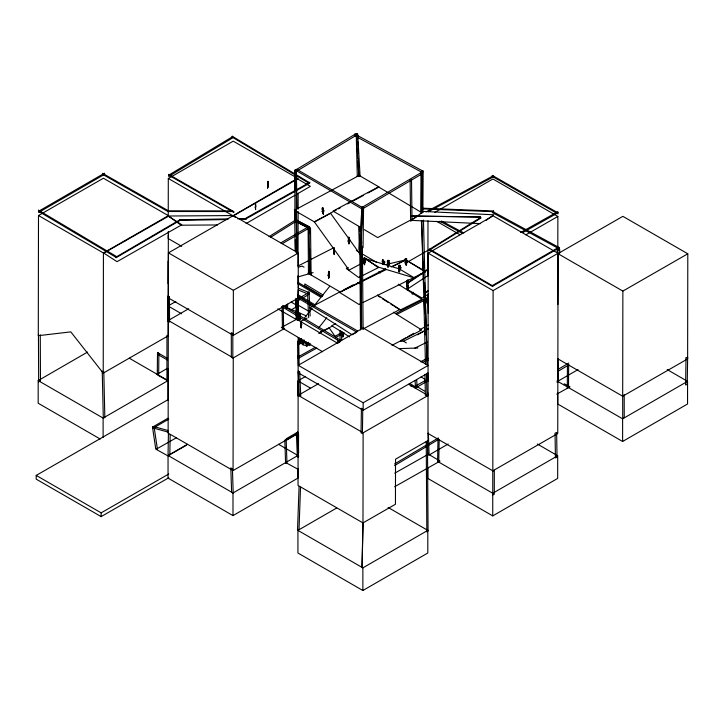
<?xml version="1.0" encoding="UTF-8"?>
<svg xmlns="http://www.w3.org/2000/svg" width="724" height="724" viewBox="0 0 724 724"><rect width="100%" height="100%" fill="white"/><g stroke="black" fill="none" stroke-linecap="round" stroke-linejoin="round"><path stroke-width="1.09" d="M166.918 380.408L166.963 335.312M168.321 381.213L168.33 368.769M296.731 299.211L296.722 318.696L298.08 319.546L298.08 316.551M298.08 315.049L298.089 297.066M168.475 399.422L36.209 475.406L36.2 479.161L101.134 516.61L168.737 477.768M38.49 215.526L103.423 252.975L168.366 215.662L103.423 178.222L38.49 215.526L38.291 335.683L70.798 331.873L103.224 373.132L168.167 335.818L168.339 231.39M101.134 516.61L101.143 512.854L168.746 474.012M103.224 373.132L103.423 252.975M168.131 283.6L168.167 261.065M168.203 235.2L168.203 238.54L181.769 246.368M168.24 216.286L168.303 178.466L233.237 141.153L298.179 178.602L233.237 215.906L168.303 178.466M168.348 296.804L168.421 252.866L233.363 215.562L298.297 253.011L298.225 298.071L233.291 335.375L169.316 298.487M233.255 357.909L168.312 320.461L168.131 433.106L233.065 470.555L233.255 357.909L284.623 328.397M233.291 335.375L233.363 290.315L298.297 253.011M297.998 283.745L298.017 275.826M298.035 265.654L298.125 211.39M298.125 209.127L298.152 193.299M298.161 337.502L298.044 485.469L362.977 522.918L395.449 504.266L395.521 459.206L427.993 440.554L428.174 253.156L493.107 215.852L558.05 253.3L557.751 433.531L492.818 470.835L427.875 433.395M302.641 341.04L302.632 344.597L306.867 345.972L306.876 342.407L303.7 341.384M362.977 522.918L363.122 432.798L428.065 395.494L408.68 384.317M298.225 372.824L363.158 410.273L363.177 402.761L428.11 365.457L363.177 328.008L298.234 365.312L363.177 402.761M420.879 211.426L420.97 174.882M420.97 173.425L420.97 171.959L422.445 172.719L422.345 212.195M427.893 275.998L427.984 220.802M492.818 470.835L493.107 290.605L558.05 253.3M557.806 253.608L557.86 216.44L492.926 178.991L434.771 212.394M557.842 304.514L557.923 253.644L622.866 216.34L687.8 253.789L687.628 358.923M559.652 253.201L559.661 249.445L556.756 247.762M557.751 358.778L622.685 396.227L622.866 291.093L687.8 253.789M297.682 455.885L297.7 452.871M297.817 434.744L297.826 433.242L298.578 434.319L298.433 456.962M342.832 337.04L343.049 334.081L342.977 336.244M421.359 213.345L421.612 171.525L423.151 170.81L422.888 212.63M342.977 332.37C342.787 337.167 342.588 331.33 343.095 334.506L342.307 334.597L342.524 333.511M267.844 183.389L267.672 187.878L267.971 184.113L267.627 186.837M168.439 432.364L168.058 454.545L169.814 455.097L170.167 434.5M267.69 185.199L267.572 185.806L268.097 181.281L267.59 188.168L267.581 186.738M362.95 522.701L362.027 567.562L363.086 523.199M286.252 308.035L286.369 304.985M287.573 307.157L287.681 304.107M298.044 284.206L298.098 282.668M299.084 486.474L297.528 530.122L299.021 529.389L300.523 487.252M296.116 306.198L296.415 299.917M297.98 294.315L298.197 289.609M298.279 288.034L298.578 281.754M322.795 211.064L323.619 211.861L322.931 209.145L322.026 208.693L322.578 211.227C324.922 213.471 322.823 207.145 322.75 210.811M334.081 252.097C334.732 260.378 333.447 244.884 334.398 252.124L334.398 252.124M333.99 250.07L334.126 247.852L334.425 252.45L334.099 250.766M299.763 316.216L299.962 314.976L300.207 316.732M348.751 240.413L349.086 238.929L349.773 239.888L349.104 243.545L348.651 241.979L349.004 240.06L349.448 240.495L349.457 241.563L348.525 240.821L348.28 238.16L349.058 238.667L349.402 241.554L348.778 240.703M422.581 172.701L422.698 171L354.724 134.003M255.536 207.037L255.436 203.797L255.717 207.109M267.826 183.444L267.799 185.263M427.866 303.6L428.21 300.913M334.017 249.427L334.171 247.988L334.054 252.567L334.198 250.015M301.175 324.479L301.356 327.565L301.175 324.479C300.885 320.642 302.379 327.203 301.157 324.696M152.818 428.309L153.036 426.825L168.049 418.201M300.107 317.601L299.863 319.908L299.836 316.641L300.161 317.501M298.415 358.108L298.695 356.335L297.908 355.882M383.186 264.405L383.331 262.414L384.182 262.559L384.064 264.64M342.923 333.167L342.823 336.751L342.533 333.583M299.383 316.732L299.537 318.08L300.053 316.669L300.026 317.718L299.528 317.012M309.8 343.23L308.958 344.769L309.791 345.538L310.623 344M304.632 317.755L312.098 308.397M314.578 305.284L329.501 286.568M318.714 327.845L326.796 317.709M308.379 342.289L306.732 343.71L303.673 341.583L303.166 344.877L299.926 342.325L300.406 339.013L302.84 340.932M301.41 338.633L299.754 340.045L303.356 341.285L304.189 340.579M426.029 299.709L427.386 298.614M307.646 342.832L306.795 343.457L306.759 346.28L309.302 344.407M485.894 220.503L493.786 214.775L423.603 211.444L411.322 220.349L480.573 223.635M424.508 293.093L428.092 290.505M424.59 293.673L428.183 291.084M421.513 273.419L406.77 283.319L406.807 283.88L423.766 272.496M424.463 271.437L428.146 268.957M424.508 271.998L428.192 269.527M428.327 275.337L407.087 289.283L422.173 298.098L428.635 293.853M356.244 134.356L357.593 133.488L357.665 136.275M269.011 236.667L295.537 220.051M270.387 237.436L295.519 221.689M301.618 338.597L299.745 339.755L299.863 342.66M355.665 135.678L294.93 172.249L294.777 170.529L356.199 133.551L356.344 135.261M394.598 463.948L438.4 437.92L438.382 439.531L394.589 465.559M557.905 369.502L568.738 363.059M558.15 371.249L568.992 364.796M298.388 298.677L307.809 293.111L308.107 294.849L301.827 298.55M298.686 300.406L299.736 299.79M361.756 207.562L421.848 172.222L421.956 173.914L361.864 209.254M298.795 456.093L297.347 456.944L296.36 432.961L297.808 432.11L298.659 452.898M296.315 169.326L294.822 170.194L295.193 190.403M156.746 374.543L167.289 368.389M232.82 215.852L297.084 178.647L310.361 186.358L297.51 193.797M246.097 223.562L294.94 195.281M280.803 242.866L308.895 226.549M282.269 243.653L308.886 228.205M100.211 439.034L38.182 403.223L38.182 380.589L87.604 352.045M169.018 305.419L175.805 301.501M38.182 380.589L103.116 418.083L168.049 380.589L168.049 399.992M291.148 309.89L296.958 306.533M297.926 468.419L297.926 478.121L232.992 515.615L168.049 478.121L168.049 455.487L187.435 444.292M298.894 380.317L305.682 376.399M168.049 455.487L232.992 492.972L297.926 455.487L278.541 444.292M415.205 388.145L427.803 380.869M388.064 507.434L427.803 530.375L427.803 553.018L362.869 590.513L297.926 553.018L297.926 530.375L336.696 507.995M428.771 455.206L448.156 444.02M578.033 369.593L557.679 381.349L622.613 418.834L687.556 381.349L687.556 403.983L622.613 441.477L557.679 403.983L557.679 393.204M297.926 530.375L362.869 567.869L427.803 530.375M437.495 461.36L492.736 493.261L557.679 455.767L557.679 478.41L492.736 515.895L427.803 478.41L427.803 467.623M169.28 319.899L188.665 308.768M408.508 261.527L428.101 250.269M298.478 343.212L304.107 339.981M153.75 427.766L168.764 419.133M298.252 344.696L303.881 341.457M320.777 331.746L322.651 330.669M525.877 234.811L557.86 216.44M425.748 299.229L426.68 298.686M427.622 298.152L428.554 297.609M318.542 383.666L298.188 395.358L363.122 432.798M400.942 340.624L405.847 337.809M407.802 336.678L413.685 333.302M419.558 329.927L424.454 327.112M426.418 325.99L428.373 324.859M556.72 251.128L559.661 249.445M417.594 334.805L424.454 330.868M426.409 329.746L428.373 328.615M233.065 470.555L297.998 433.251M363.158 410.273L428.101 372.969M622.685 396.227L686.66 359.484M168.52 442.228L156.058 449.296L167.823 455.812L186.52 445.206M169.407 441.721L176.529 437.685M394.77 473.161L428.409 454.174L440.038 461.116L427.314 468.292M394.589 486.763L426.4 468.808M294.958 190.602L245.997 218.069L245.789 218.983L294.759 191.516M297.093 189.407L309.863 182.249L309.655 183.163L296.885 190.322M520.692 232.504L557.797 211.689L557.96 212.811L523.036 232.404M297.573 357.231L315.284 347.339M334.615 336.551L342.669 332.054M298.297 358.38L316.813 348.036M335.33 337.701L344.19 332.75M424.97 380.715L415.757 385.82L424.545 391.096M556.756 394.137L570.023 386.824L564.15 383.792M411.748 293.093L413.205 292.297M412.282 294.216L413.73 293.41M360.498 263.998L349.104 270.133L314.433 221.997L330.569 213.29L360.045 254.214M362.398 262.966L365.249 261.436L362.353 257.418M336.515 209.879L314.288 221.825L294.351 210.295L359.158 175.461L379.104 186.991L367.991 192.964M338.361 208.883L340.217 207.888M347.62 203.906L350.398 202.421M353.176 200.928L363.367 195.453M426.029 211.897L493.496 175.688L493.524 176.756L428.3 211.77M416.191 217.11L377.711 237.581L364.326 229.626M357.077 176.24L358.579 175.452M341.004 291.31L309.917 307.791L352.117 334.778L356.606 332.397M343.791 289.835L353.086 284.903M362.878 329.076L399.938 309.419L377.43 295.03M300.442 321.583L307.148 318.044M318.723 333.402L329.23 327.918L335.981 337.71M319.375 332.823L332.406 326.044M335.737 323.673L331.773 325.719L349.638 336.904M391.983 345.303L421.73 329.972L393.385 312.216M297.817 266.133L308.696 260.568M310.677 259.563L333.42 247.925M360.009 281.898L340.226 292.016L307.99 273.165M361.991 280.885L385.72 268.749M396.091 313.356L423.169 299.591M425.422 298.451L427.685 297.302M396.625 314.469L422.943 301.094M425.205 299.953L427.459 298.804M363.901 259.663L365.855 258.676L378.272 267.69L362.615 275.527M348.244 267.5L346.28 268.486L358.697 277.491L360.661 276.514M420.427 361.792L425.314 359.357M422.092 362.643L426.164 360.615M403.512 341.185L425.151 330.542M425.929 330.162L428.246 329.022M414.825 348.154L427.187 342.072M359.502 282.668L339.583 292.424L358.977 304.478L360.878 303.546M362.344 281.274L386.046 269.663M392.689 266.405L405.956 259.898L425.35 271.952L362.769 302.614M391.241 266.894L405.82 259.835L385.829 264.595M425.884 381.177L427.441 380.426L427.305 374.86M427.793 300.27L428.689 299.854M555.426 457.894L557.018 457.17L556.629 432.445L555.036 433.169L555.417 457.07M383.068 263.527L384.173 263.038L383.476 261.038C381.258 258.821 386.2 261.31 382.064 261.029L382.869 263.382L384.408 263.554L384.173 263.038M405.721 262.432L406.779 262.007L406.146 259.925L404.797 259.826L405.521 262.269L407.006 262.55L406.779 262.007M328.85 275.518L329.049 273.283L328.443 272.233L328.497 274.957L329.103 275.419M383.258 263.672L384.29 263.292M364.462 262.124L365.113 262.215L364.742 259.264L363.801 258.902L364.072 261.626L365.077 261.916M405.929 262.604L406.897 262.278M388.091 264.55L389.041 264.568L388.553 261.681L387.331 261.436L387.711 264.106L388.969 264.269M399.277 269.428L400.318 269.409L399.775 266.577L398.472 266.378L398.906 269.002L400.245 269.12M298.288 267.192L302.044 266.106L304.044 267.147M298.098 276.912L313.13 272.604M301.048 325.058L301.383 323.881L300.695 322.117L301.446 325.601L301.419 324.995M323.013 211.661L323.528 211.607M400.707 341.285L403.702 341.176M399.901 348.606L417.884 348M228.666 218.892L179.941 219.77L115.958 257.147L116.021 257.744L180.005 220.413L179.932 219.815L179.706 220.395L226.214 219.553M237.526 218.729L246.377 218.567L246.142 219.191L239.499 219.309M232.558 215.562L168.348 216.014L181.127 225.209L217.508 224.956M425.341 300.261L427.875 300.704M410.354 385.783L415.667 387.005L409.865 383.575M153.497 426.499L167.905 430.49M153.741 428.128L168.158 432.119M342.371 334.298L343.095 334.506M387.747 265.4L363.846 258.224L379.023 267.31L414.436 277.953L400.209 269.428M388.634 265.672L399.259 268.857M342.443 333.999L343.004 334.18M298.578 288.297L308.84 292.478L308.849 294.324L298.587 290.143M283.754 306.297L296.406 311.664M298.098 312.379L306.533 315.963M357.728 175.832L359.222 176.565M307.781 227.635L295.582 221.499L295.609 219.834L309.682 226.911L309.664 228.585L308.723 228.105M441.531 221.019L463.767 232.929M439.875 221.245L462.111 233.155M354.606 135.705L421.83 172.294M286.559 463.016L298.27 469.433M426.861 357.575L428.346 358.416M426.717 359.294L428.201 360.136M157.66 375.059L168.602 381.249M298.306 305.266L309.003 311.374M337.366 341.067L339.149 342.09M557.923 253.644L622.866 291.093M436.708 221.327L459.975 234.739M667.202 369.593L687.556 381.349M428.174 253.156L493.107 290.605M406.363 260.359L422.454 269.654M297.645 296.36L357.375 330.823M297.654 297.989L356.642 332.035M421.015 376.96L424.898 379.195M537.326 444.02L557.679 455.767M291.148 302.062L296.958 305.419M277.835 308.867L298.188 320.605M168.421 252.866L233.363 290.315M169.018 306.533L181.624 313.809M298.894 381.43L310.524 388.145M129.288 358.208L168.049 380.589M36.209 475.406L101.143 512.854M233.762 216.404L235.662 217.499M356.335 250.477L360.018 252.631M362.778 254.251L376.589 262.323M298.397 295.021L315.021 304.804M297.718 296.143L300.605 297.845M301.329 298.27L307.836 302.098M309.999 303.374L314.334 305.926M338.008 343.493L296.731 319.221L281.328 327.483L322.614 351.755M298.134 282.469L322.162 296.641M298.931 284.279L320.768 297.166M422.137 212.865L378.462 186.892L333.085 211.046L360.534 227.372M425.812 299.492L428.255 300.949M428.255 303.845L425.83 302.388L425.821 301.229M282.65 305.428L341.104 340.542M281.871 306.632L340.334 341.737M323.212 295.084L304.804 283.944L304.695 285.609L322.343 296.288M404.454 341.764L406.345 342.923M356.461 134.148L357.765 134.963L360.063 176.104M378.706 271.808L380.408 272.885M398.191 284.179L421.902 299.238L400.2 310.044L394.272 306.279M378.181 296.062L379.874 297.139M382.408 298.75L388.345 302.514M390.879 304.134L393.422 305.745M357.737 282.441L359.611 283.636M425.26 299.519L426.735 300.46L426.979 301.474L425.513 300.532M337.103 339.339L339.348 342.597M342.805 332.678L343.276 333.9L342.787 334.769L342.28 333.284M383.376 264.522L383.177 263.78L382.607 264.079M398.879 271.943L398.571 269.319L399.141 269.482L399.44 271.989M387.657 267.084L387.385 264.405L387.928 264.595L388.2 267.156M300.053 315.945L299.51 314.234L299.428 316.298M416.698 379.819L417.015 385.385L415.422 386.173L415.105 380.616M356.543 135.569L356.86 141.243M357.258 148.339L357.81 158.266M357.973 161.108L358.769 175.289M299.41 319.474L299.383 317.266L299.691 319.664M309.591 303.447L309.076 291.817L307.546 292.587L308.65 317.646M309.628 304.342L310.144 315.981M407.884 279.482L408.218 287.338L406.834 286.604L406.571 280.487M361.43 238.766L361.593 243.21M359.538 226.92L359.701 231.363M360.172 244.694L360.253 246.92M423.893 261.509L424.083 267.038M424.626 282.541L427.45 364.471M427.757 373.322L428.02 381.077M421.404 220.72L423.088 269.428M423.196 272.749L423.848 291.573M424.155 300.433L424.617 313.718M425.187 330.325L425.341 334.75M426.789 376.824L426.907 380.145M428.355 433.133L428.726 443.541M428.78 445.025L429.088 453.948L427.857 454.898L427.386 441.513M358.688 226.359L359.511 251.979M427.775 294.722L427.857 297.836M427.893 299.392L428.228 313.392M423.459 220.078L427.033 363.729M421.893 220.829L425.468 364.471M357.692 137.669L357.728 139.062M357.801 141.85L358.072 152.999M358.217 158.574L358.624 175.298L357.285 176.158L356.28 135.741M103.794 371.765L104.844 417.784L103.279 417.096L102.229 371.077M426.934 358.543L426.97 360.208M426.481 373.602L426.979 396.526M424.943 374.362L425.404 395.648M557.923 358.796L558.104 368.507M558.132 370.127L558.349 381.458L557.145 382.408L557.118 380.788M296.36 172.022L297.03 208.385M296.478 210.702L296.641 220.159M296.668 222.06L297.211 253.264M297.926 294.885L297.962 296.777M298.026 300.56L298.369 320.415M298.659 337.438L298.985 356.362M299.003 357.303L299.13 364.869M294.831 209.48L295.021 220.829M295.347 239.744L295.564 252.043M296.397 300.279L296.478 305.003M283.256 307.438L283.618 328.696L282.441 327.854L282.07 306.596M296.406 234.087L296.071 211.173L294.596 210.44L295.175 250.549M296.415 235.038L296.677 253.183M297.935 341.031L298.27 364.905M298.505 381.141L298.532 383.05M295.854 298.297L296.071 313.573M296.089 314.524L296.152 319.302M341.556 331.194L341.647 340.361M339.981 330.388L340.081 340.316M362.38 246.232L363.104 329.221M360.95 247.907L361.647 327.936M360.742 246.893L361.439 327.022M359.81 249.852L360.507 329.882M309.51 233.608L309.465 227.553L308.107 228.386L308.46 273.79L309.827 272.957L309.628 248.739M427.459 440.862L428.065 531.036L426.834 531.932L426.228 441.758M40.263 334.823L40.472 380.914M38.444 334.361L38.653 382.037M622.613 418.834L622.613 441.477M492.736 493.261L492.736 515.895M427.803 392.734L427.803 395.965M362.869 567.869L362.869 590.513M297.926 380.869L297.926 395.965M232.992 492.972L232.992 515.615M103.116 418.083L103.116 437.486M328.75 274.188L329.248 275.772L329.23 274.649L328.94 274.206L328.877 277.799L329.474 274.016L329.004 273.02L328.75 274.188M492.773 470.989L492.736 495.008L494.284 494.293L494.32 470.274L492.773 470.989M296.985 169.443L296.976 171.072L362.317 209.155L362.326 207.526L296.985 169.443M323.185 208.159C323.456 210.594 321.528 207.037 323.185 208.159M255.554 204.458L255.572 209.661L255.373 206.711L255.355 207.625C255.862 205.978 255.31 204.132 255.563 202.792L255.554 204.458M567.435 366.407L567.299 388.1L568.494 387.177L568.63 365.484L567.435 366.407M157.325 370.598L157.298 373.367L158.674 374.163L158.882 353.43L157.506 352.633L157.325 370.598M334.37 253.744L334.361 254.377L334.28 250.857L334.37 253.744M157.723 352.751L157.714 354.425L167.407 360.018L167.425 358.344L157.723 352.751M364.118 263.4L364.688 264.405L365.149 261.129L364.606 260.767L364.118 263.4M408.255 286.233L408.191 290.324L406.834 289.455L406.924 285.356L408.255 286.233M38.571 210.241L38.671 212.422L104.609 174.294L104.482 173.181L38.535 211.308L116.184 257.409L116.202 256.359L38.571 210.241M361.864 207.263L361.312 248.214L363.032 247.671L363.584 206.72L361.864 207.263M361.403 408.327L361.041 432.816L362.407 433.685L362.769 409.196L361.403 408.327M365.104 261.979L364.29 261.518L364.76 259.545L365.575 260.414L365.104 261.979M686.026 357.864L685.61 384.978L687.221 384.353L687.646 357.24L686.026 357.864M322.823 212.331L323.465 213.788L323.519 210.865L322.995 210.458L322.823 212.331M399.865 265.943C400.01 267.219 398.263 266.052 399.159 265.138L399.865 265.943M438.002 438.844L437.595 461.079L438.762 462.039L439.169 439.803L438.002 438.844M400.263 268.332L399.648 271.618L398.942 270.731L399.494 268.07L400.263 268.332M363.819 261.898L364.498 264.749L363.819 261.898M301.274 322.108L301.383 322.841L301.012 321.121L301.274 322.108M348.316 241.038L348.941 243.852L348.316 241.038M389.005 263.482L388.408 266.785L387.729 265.862L388.299 263.192L389.005 263.482M388.652 261.047C388.77 262.332 387.123 261.065 387.992 260.206L388.652 261.047M406.01 261.753L405.712 264.341L406.544 264.649L406.816 261.518L406.01 261.753M349.149 238.078C349.502 239.553 348.262 237.807 348.941 237.228C350.38 238.585 347.792 238.848 348.742 237.128L349.149 238.078M300.713 324.995L301.22 327.863L300.713 324.995M364.842 258.64L364.869 259.183L364.19 258.993L364.344 257.735L364.842 258.64M286.433 438.663L286.369 440.246L297.6 433.712L297.664 432.128L286.433 438.663M102.672 173.398L102.609 174.357L167.85 211.489L167.914 210.53L102.672 173.398M361.928 208.693L358.968 249.662L360.118 250.631L363.077 209.661L361.928 208.693M300.044 314.071L300.116 314.877L299.854 313.112L300.044 314.071M329.085 272.143L329.076 272.695L328.841 271.174L329.085 272.143M267.943 184.077L267.545 184.575L267.925 182.186L267.943 184.077M328.325 275.192L328.723 278.107L328.325 275.192M405.485 259.273C407.114 261.418 406.245 257.047 405.485 259.273M405.612 261.798L406.788 262.568L407.35 260.758L406.173 260.169L405.612 261.798M400.254 265.427C400.318 268.061 398.019 264.604 400.254 265.427M389.023 260.531C389.078 263.174 386.906 259.681 389.023 260.531M365.14 258.151C365.222 260.749 363.421 257.255 365.14 258.151M405.865 258.486L406.725 259.029L405.865 258.486M382.933 262.912L384.145 263.581L384.734 261.78L383.503 261.283L382.933 262.912M387.883 263.654L388.878 264.622L389.575 262.721L388.553 261.952L387.883 263.654M329.284 271.717C329.275 274.233 328.189 270.722 329.284 271.717M305.112 342.57L304.967 343.61L306.895 344.687L307.048 343.638L305.112 342.57M300.569 324.859L300.931 325.827L301.112 323.872L300.569 324.859M399.06 268.55L400.119 269.464L400.861 267.563L399.775 266.848L399.06 268.55M382.616 259.798C381.901 261.97 385.041 260.332 382.616 259.798M232.223 136.257L232.087 137.053L309.184 183.362L309.329 182.566L232.223 136.257M492.718 285.356L492.555 286.279L558.457 248.305L558.62 247.382L492.718 285.356M492.61 211.462L492.401 212.612L559.308 248.911L559.516 247.762L492.61 211.462M322.225 211.354L322.813 212.213L323.302 210.883L322.741 210.295L322.225 211.354M405.349 258.604C404.589 260.74 407.684 259.319 405.349 258.604M322.406 207.67C321.791 209.48 324.062 208.983 322.406 207.67M267.98 182.285L267.862 182.828L267.98 182.285M328.189 275.039L328.524 276.007L328.796 274.016L328.189 275.039M299.854 314.044L300.243 316.388L299.854 314.044M348.181 240.911L348.642 241.843L349.239 240.513L348.787 239.879L348.181 240.911M301.075 322.044L301.637 324.433L301.075 322.044M383.358 263.925L382.363 263.998L382.96 262.369L383.82 262.694L383.358 263.925M363.701 261.762L364.217 262.667L364.896 261.192L364.353 260.622L363.701 261.762M405.974 262.848L405.015 262.857L405.648 261.255L406.463 261.636L405.974 262.848M167.859 210.856L167.651 211.499L231.761 211.544L231.97 210.901L167.859 210.856M328.868 272.097L329.384 274.477L328.868 272.097M322.651 208.548L322.388 209.227L323.863 210.747L322.651 208.548M387.295 264.287L387.919 265.12L388.679 263.572L387.983 263.074L387.295 264.287M398.49 269.21L399.15 269.998L399.901 268.441L399.159 267.971L398.49 269.21M348.868 238.033L348.561 238.739L349.746 240.359L348.868 238.033M364.516 258.649L364.127 259.445L365.575 260.875L364.516 258.649M405.739 259.409L405.295 260.242L407.512 261.201L405.739 259.409M383.041 260.568L382.589 261.409L384.933 262.206L383.041 260.568M388.245 261.093L387.747 261.934L389.648 263.183L388.245 261.093M399.44 266.007L398.915 266.857L400.969 268.025L399.44 266.007M286.17 439.287L284.822 440.201L285.591 463.469L286.939 462.555L286.17 439.287M296.062 219.761L294.759 220.594L308.324 228.033L309.628 227.2L296.062 219.761M434.138 246.422L428.952 249.644L429.088 250.269L480.944 218.042L480.817 217.408L434.138 246.422M232.621 136.655L168.529 175.271L168.701 176.403L232.793 137.786L232.621 136.655M411.522 179.742L410.119 180.548L410.626 221.209L412.019 220.404L411.522 179.742M125.361 240.793L103.776 253.083L117.035 261.672L181.787 224.793L168.529 216.205L125.361 240.793M624.188 395.042L622.667 395.802L622.712 418.382L624.233 417.63L624.188 395.042M406.372 265.02L405.802 265.029L405.205 262.586L405.811 262.703L406.372 265.02M480.492 217.001L410.933 216.033L480.492 217.001M493.542 210.992L421.621 208.15L421.694 208.847L493.614 211.689L493.542 210.992M154.112 427.097L152.429 426.617L155.732 448.78L157.416 449.251L154.112 427.097M323.32 214.105L322.37 211.453L323.32 214.105M169.398 296.813L167.697 296.207L167.85 321.474L169.561 322.08L169.398 296.813M232.404 468.627L230.811 467.966L231.626 492.447L233.209 493.107L232.404 468.627M301.121 340.47L299.546 339.701L299.691 340.895L301.256 341.665L301.121 340.47M299.655 371.837L298.188 371.113L299.293 395.349L300.759 396.082L299.655 371.837M232.811 333.429L231.3 332.66L231.345 357.24L232.847 358.009L232.811 333.429M557.851 212.784L492.175 175.353L492.229 176.375L557.896 213.797L557.851 212.784M233.689 211.58L168.592 174.348L168.801 175.244L233.897 212.476L233.689 211.58M492.582 285.781L429.278 249.02L429.377 249.816L492.682 286.577L492.582 285.781M310.515 228.304L309.121 227.49L309.727 274.161L311.121 274.984L310.515 228.304M296.306 171.145L294.912 170.276L294.912 210.594L296.315 211.462L296.306 171.145"/></g></svg>
